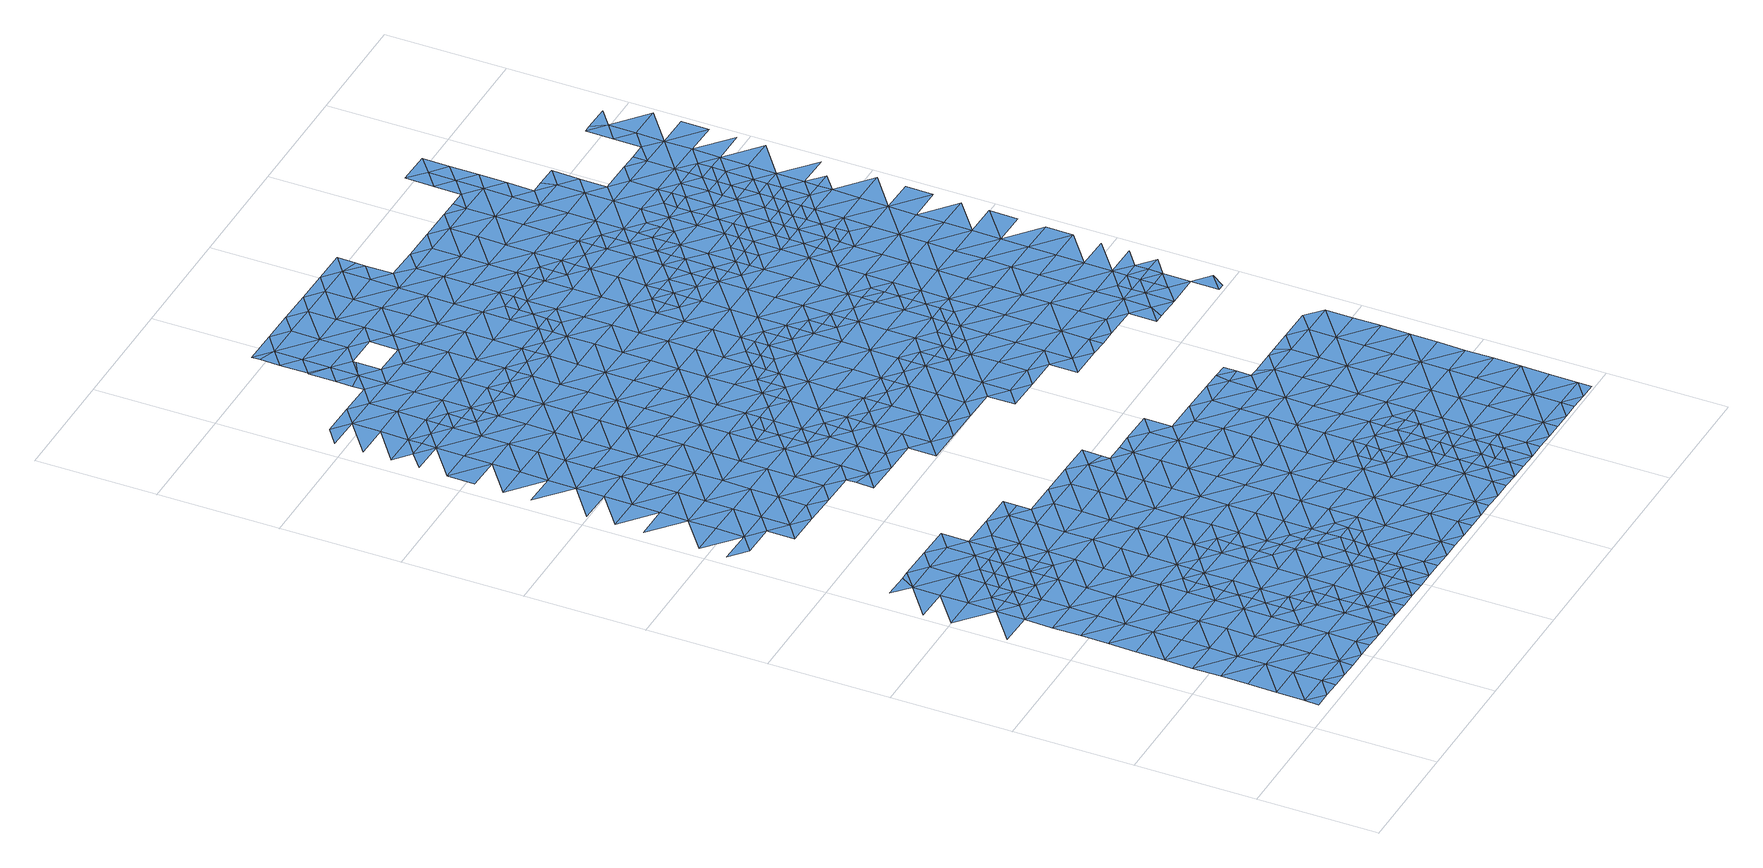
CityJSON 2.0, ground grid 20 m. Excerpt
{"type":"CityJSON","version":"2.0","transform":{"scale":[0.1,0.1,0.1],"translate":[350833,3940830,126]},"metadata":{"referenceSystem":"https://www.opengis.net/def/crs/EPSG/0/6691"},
"CityObjects":{
"waterbody1":{"type":"WaterBody","attributes":{"name":"9","class":"1140","function":"1","WaterBodyRiverFloodingRiskAttribute.description":"5","WaterBodyRiverFloodingRiskAttribute.rankOrg":"2","WaterBodyRiverFloodingRiskAttribute.adminType":"2","WaterBodyRiverFloodingRiskAttribute.scale":"L1"},"geometry":[{"type":"MultiSurface","lod":"1","boundaries":[[[0,1,2]],[[1,3,2]],[[4,2,5]],[[1,6,3]],[[5,2,3]],[[7,4,8]],[[6,9,3]],[[8,4,5]],[[10,7,8]],[[11,12,10]],[[13,5,3]],[[14,15,12]],[[11,10,8]],[[11,14,12]],[[16,8,5]],[[3,9,13]],[[14,17,15]],[[15,18,19]],[[9,20,13]],[[18,21,19]],[[16,5,13]],[[20,22,13]],[[11,8,23]],[[18,15,17]],[[24,25,21]],[[23,8,16]],[[11,26,14]],[[22,27,13]],[[28,26,11]],[[29,30,25]],[[28,11,23]],[[24,21,18]],[[13,31,16]],[[32,33,34]],[[27,31,13]],[[31,23,16]],[[35,18,17]],[[36,27,22]],[[37,33,30]],[[17,14,35]],[[25,24,29]],[[38,34,39]],[[40,28,23]],[[14,26,35]],[[18,41,24]],[[34,33,42]],[[38,39,43]],[[30,29,37]],[[36,44,27]],[[42,45,34]],[[40,23,31]],[[45,46,34]],[[47,48,43]],[[40,49,28]],[[39,34,46]],[[18,35,41]],[[41,50,24]],[[42,33,51]],[[24,52,29]],[[33,37,51]],[[27,53,31]],[[29,52,37]],[[26,28,54]],[[55,42,51]],[[39,56,43]],[[27,44,53]],[[35,26,54]],[[57,58,47]],[[31,59,40]],[[28,49,54]],[[35,60,41]],[[24,50,52]],[[39,46,61]],[[62,49,40]],[[63,61,46]],[[52,64,37]],[[37,65,51]],[[44,66,53]],[[51,67,55]],[[60,35,54]],[[68,62,40]],[[56,39,61]],[[47,43,56]],[[31,53,59]],[[59,68,40]],[[62,69,49]],[[65,67,51]],[[57,47,70]],[[66,71,53]],[[69,72,49]],[[49,72,54]],[[73,41,60]],[[63,74,61]],[[37,64,65]],[[71,75,53]],[[50,41,76]],[[72,77,54]],[[78,47,56]],[[79,60,54]],[[53,75,59]],[[70,47,78]],[[77,79,54]],[[80,56,61]],[[76,41,73]],[[52,50,76]],[[63,81,74]],[[82,62,68]],[[79,83,60]],[[84,67,65]],[[85,86,59]],[[59,86,68]],[[61,74,80]],[[83,87,60]],[[59,75,85]],[[64,52,88]],[[89,90,71]],[[71,90,75]],[[73,60,87]],[[91,70,78]],[[86,92,68]],[[68,93,82]],[[56,94,78]],[[52,76,88]],[[92,93,68]],[[95,96,73]],[[95,73,87]],[[76,73,96]],[[97,75,90]],[[84,65,98]],[[56,80,94]],[[64,88,99]],[[65,64,100]],[[89,101,90]],[[100,64,99]],[[65,100,98]],[[80,102,94]],[[103,97,90]],[[101,103,90]],[[91,78,104]],[[78,94,104]],[[88,76,105]],[[76,96,105]],[[102,106,94]],[[107,99,88]],[[108,98,109]],[[105,96,110]],[[98,100,109]],[[111,108,109]],[[112,113,101]],[[94,114,104]],[[115,88,105]],[[116,91,104]],[[117,100,99]],[[114,94,106]],[[103,101,113]],[[118,111,119]],[[110,120,105]],[[114,116,104]],[[107,88,115]],[[111,109,119]],[[106,118,119]],[[121,103,113]],[[112,122,113]],[[123,106,119]],[[114,106,123]],[[117,99,107]],[[109,100,117]],[[124,121,113]],[[125,115,105]],[[126,119,109]],[[122,124,113]],[[105,120,127]],[[128,107,115]],[[129,127,120]],[[130,109,117]],[[131,123,119]],[[114,123,132]],[[125,105,127]],[[133,134,122]],[[122,134,124]],[[126,109,130]],[[126,131,119]],[[129,135,127]],[[128,115,125]],[[117,107,128]],[[136,137,138]],[[139,124,140]],[[136,141,142]],[[132,123,131]],[[124,134,140]],[[143,139,140]],[[133,144,134]],[[136,138,141]],[[130,117,145]],[[141,146,142]],[[147,125,127]],[[146,135,148]],[[145,117,128]],[[149,143,150]],[[151,126,130]],[[148,142,146]],[[143,140,150]],[[152,140,134]],[[144,152,134]],[[138,153,141]],[[154,149,155]],[[156,147,127]],[[147,128,125]],[[126,157,131]],[[127,135,156]],[[158,151,130]],[[155,149,150]],[[159,132,131]],[[158,130,145]],[[160,150,140]],[[157,161,131]],[[135,146,156]],[[162,163,164]],[[153,165,141]],[[166,152,144]],[[167,146,141]],[[168,153,164]],[[157,126,151]],[[159,131,161]],[[165,167,141]],[[155,150,169]],[[160,140,152]],[[164,163,168]],[[145,128,170]],[[168,165,153]],[[171,156,146]],[[170,128,147]],[[172,158,145]],[[166,173,152]],[[150,174,169]],[[163,175,168]],[[167,171,146]],[[171,147,156]],[[176,172,145]],[[150,160,174]],[[176,145,170]],[[158,177,151]],[[157,151,178]],[[173,179,152]],[[172,177,158]],[[152,180,160]],[[147,181,170]],[[182,183,175]],[[182,169,183]],[[169,174,183]],[[179,180,152]],[[180,174,160]],[[168,175,184]],[[181,147,171]],[[185,176,170]],[[165,168,186]],[[165,187,167]],[[178,151,177]],[[173,188,179]],[[175,183,184]],[[186,168,184]],[[189,185,170]],[[167,187,171]],[[180,190,174]],[[189,170,181]],[[174,191,183]],[[176,192,172]],[[188,193,179]],[[190,191,174]],[[177,194,178]],[[195,181,171]],[[185,192,176]],[[165,186,187]],[[187,195,171]],[[172,196,177]],[[184,183,191]],[[197,186,184]],[[198,189,181]],[[180,179,199]],[[200,190,180]],[[179,193,199]],[[197,184,191]],[[177,196,194]],[[199,200,180]],[[201,181,195]],[[172,192,196]],[[189,202,185]],[[193,203,199]],[[204,191,190]],[[198,181,201]],[[198,202,189]],[[205,186,197]],[[187,186,206]],[[185,207,192]],[[203,208,199]],[[195,187,206]],[[204,190,200]],[[192,209,196]],[[186,205,206]],[[195,210,201]],[[204,211,191]],[[194,196,212]],[[213,212,196]],[[214,198,201]],[[213,196,209]],[[197,215,205]],[[192,207,209]],[[197,191,215]],[[185,202,207]],[[195,206,210]],[[210,214,201]],[[199,208,216]],[[217,206,205]],[[200,218,204]],[[191,211,215]],[[200,199,218]],[[215,217,205]],[[214,219,198]],[[198,220,202]],[[208,221,216]],[[222,209,207]],[[218,199,216]],[[204,223,211]],[[224,210,206]],[[202,220,207]],[[221,225,216]],[[211,226,215]],[[207,227,222]],[[228,224,206]],[[228,206,217]],[[229,214,210]],[[204,218,223]],[[223,230,211]],[[198,219,220]],[[231,218,216]],[[225,231,216]],[[220,232,207]],[[233,234,215]],[[211,230,226]],[[215,226,233]],[[224,229,210]],[[217,215,234]],[[207,232,227]],[[235,219,214]],[[236,223,218]],[[237,231,225]],[[218,231,238]],[[218,238,236]],[[239,226,230]],[[217,240,228]],[[223,241,230]],[[225,242,237]],[[243,223,236]],[[244,240,217]],[[220,245,232]],[[217,234,244]],[[220,219,235]],[[246,227,232]],[[247,231,237]],[[214,229,235]],[[223,243,241]],[[228,248,224]],[[241,249,230]],[[235,250,220]],[[242,251,237]],[[234,252,244]],[[239,230,249]],[[220,250,245]],[[253,247,237]],[[246,232,245]],[[224,254,229]],[[252,255,244]],[[237,251,253]],[[228,240,248]],[[249,241,256]],[[250,257,245]],[[241,258,256]],[[255,259,244]],[[235,229,254]],[[244,259,240]],[[224,248,254]],[[235,260,250]],[[253,251,261]],[[249,256,262]],[[254,260,235]],[[251,263,261]],[[258,264,256]],[[265,253,261]],[[266,253,265]],[[260,267,250]],[[268,266,265]],[[263,269,261]],[[259,255,270]],[[248,240,271]],[[262,256,272]],[[250,267,257]],[[256,264,272]],[[273,254,248]],[[274,275,264]],[[275,268,265]],[[274,268,275]],[[240,259,271]],[[269,276,261]],[[270,277,259]],[[273,260,254]],[[248,271,278]],[[272,264,279]],[[264,275,279]],[[265,261,276]],[[273,248,278]],[[265,280,275]],[[281,267,260]],[[282,257,267]],[[283,277,284]],[[283,272,279]],[[284,272,283]],[[269,285,276]],[[271,259,286]],[[287,278,271]],[[259,277,286]],[[288,279,275]],[[265,276,280]],[[280,289,275]],[[260,273,281]],[[285,290,276]],[[277,283,286]],[[291,273,278]],[[267,292,282]],[[287,271,286]],[[267,281,292]],[[288,275,289]],[[290,293,276]],[[288,294,279]],[[283,294,286]],[[291,278,287]],[[295,281,273]],[[292,296,282]],[[283,279,294]],[[281,297,292]],[[280,298,289]],[[299,295,273]],[[280,276,298]],[[273,291,299]],[[300,296,292]],[[290,301,293]],[[298,276,293]],[[287,286,302]],[[289,303,288]],[[281,295,297]],[[300,292,297]],[[298,303,289]],[[286,294,302]],[[302,304,287]],[[287,305,291]],[[306,296,300]],[[301,307,293]],[[297,295,308]],[[291,305,299]],[[309,298,293]],[[310,302,294]],[[309,293,307]],[[287,304,305]],[[299,311,295]],[[288,303,312]],[[313,308,295]],[[294,288,314]],[[314,288,312]],[[315,303,298]],[[302,310,304]],[[311,299,305]],[[311,316,295]],[[309,307,317]],[[318,305,304]],[[319,298,309]],[[303,315,312]],[[294,314,310]],[[313,295,316]],[[315,298,319]],[[316,320,313]],[[304,310,318]],[[305,321,311]],[[314,312,322]],[[323,321,305]],[[312,315,322]],[[324,320,316]],[[305,318,323]],[[311,325,316]],[[310,314,326]],[[326,314,322]],[[326,327,310]],[[325,324,316]],[[318,328,323]],[[311,321,325]],[[318,310,328]],[[310,327,328]],[[323,329,321]],[[325,330,324]],[[329,323,328]],[[331,330,325]],[[321,329,332]],[[325,321,331]],[[321,332,331]]]}]},
"waterbody2":{"type":"WaterBody","attributes":{"name":"9","class":"1140","function":"1","WaterBodyRiverFloodingRiskAttribute.description":"5","WaterBodyRiverFloodingRiskAttribute.rankOrg":"1","WaterBodyRiverFloodingRiskAttribute.adminType":"2","WaterBodyRiverFloodingRiskAttribute.scale":"L1"},"geometry":[{"type":"MultiSurface","lod":"1","boundaries":[[[333,111,118]],[[84,98,334]],[[84,334,67]],[[67,334,81]],[[67,81,335]],[[335,81,63]],[[74,102,80]],[[102,74,333]],[[333,334,111]],[[108,111,334]],[[106,333,118]],[[74,81,333]],[[63,46,335]],[[106,102,333]],[[55,67,335]],[[45,42,335]],[[55,335,42]],[[81,334,333]],[[335,46,45]],[[334,98,108]]]}]},
"waterbody3":{"type":"WaterBody","attributes":{"name":"9","class":"1140","function":"1","WaterBodyRiverFloodingRiskAttribute.description":"5","WaterBodyRiverFloodingRiskAttribute.rankOrg":"2","WaterBodyRiverFloodingRiskAttribute.adminType":"2","WaterBodyRiverFloodingRiskAttribute.scale":"L1"},"geometry":[{"type":"MultiSurface","lod":"1","boundaries":[[[336,337,338]],[[339,338,337]],[[340,338,341]],[[340,341,342]],[[339,343,338]],[[344,342,345]],[[339,346,347]],[[348,347,346]],[[349,350,345]],[[341,338,351]],[[343,339,347]],[[351,338,343]],[[342,341,351]],[[350,349,352]],[[353,354,352]],[[355,343,347]],[[356,347,348]],[[342,351,357]],[[345,342,358]],[[349,345,358]],[[342,357,358]],[[349,359,352]],[[360,353,361]],[[355,347,356]],[[351,362,357]],[[363,349,358]],[[348,364,356]],[[352,359,353]],[[351,343,362]],[[365,361,366]],[[362,343,355]],[[359,349,363]],[[367,365,366]],[[368,358,357]],[[369,370,367]],[[371,361,353]],[[372,355,356]],[[368,363,358]],[[372,356,364]],[[373,353,359]],[[374,366,361]],[[357,362,375]],[[369,367,376]],[[368,357,375]],[[371,353,373]],[[377,362,355]],[[378,369,376]],[[363,379,359]],[[372,380,355]],[[381,367,366]],[[368,379,363]],[[382,383,378]],[[380,377,355]],[[374,361,371]],[[372,364,384]],[[385,382,378]],[[375,362,377]],[[373,359,386]],[[381,366,374]],[[387,368,375]],[[376,367,381]],[[388,378,376]],[[373,389,371]],[[359,379,386]],[[390,385,378]],[[391,380,372]],[[392,393,394]],[[394,393,384]],[[395,374,371]],[[375,377,396]],[[388,376,381]],[[368,397,379]],[[373,386,389]],[[389,398,371]],[[372,384,391]],[[387,375,396]],[[387,397,368]],[[399,377,380]],[[392,400,393]],[[391,401,380]],[[374,395,381]],[[402,378,388]],[[390,378,402]],[[384,393,391]],[[401,399,380]],[[386,379,397]],[[371,398,395]],[[381,403,388]],[[404,390,402]],[[396,377,399]],[[405,386,397]],[[403,381,395]],[[396,406,387]],[[402,388,407]],[[389,386,408]],[[409,404,402]],[[410,401,391]],[[393,400,411]],[[407,412,402]],[[413,406,396]],[[413,396,399]],[[412,409,402]],[[391,393,410]],[[386,405,408]],[[414,388,403]],[[398,389,415]],[[407,388,414]],[[416,411,400]],[[401,417,399]],[[410,393,411]],[[397,418,405]],[[389,408,415]],[[397,387,418]],[[395,398,419]],[[420,407,414]],[[421,422,399]],[[401,423,417]],[[421,399,417]],[[423,401,410]],[[413,399,422]],[[387,406,418]],[[398,415,419]],[[403,424,414]],[[418,425,405]],[[422,426,413]],[[427,406,413]],[[403,395,424]],[[426,427,413]],[[414,428,420]],[[416,429,411]],[[408,405,425]],[[430,415,408]],[[431,417,423]],[[395,419,424]],[[416,432,433]],[[423,410,434]],[[432,435,433]],[[406,436,418]],[[414,437,428]],[[410,411,438]],[[439,408,425]],[[436,406,427]],[[423,440,431]],[[416,433,429]],[[441,440,423]],[[414,424,437]],[[438,411,429]],[[441,423,434]],[[430,408,439]],[[419,415,430]],[[434,410,438]],[[442,436,427]],[[418,443,425]],[[444,428,437]],[[424,419,445]],[[446,433,435]],[[425,443,439]],[[447,434,438]],[[418,436,448]],[[419,430,445]],[[442,449,436]],[[429,450,438]],[[451,430,439]],[[429,433,450]],[[418,448,443]],[[444,437,452]],[[438,453,447]],[[443,451,439]],[[424,445,454]],[[437,424,455]],[[450,433,446]],[[455,424,454]],[[435,456,446]],[[436,457,448]],[[437,455,452]],[[458,445,430]],[[457,436,449]],[[451,459,430]],[[460,438,450]],[[459,458,430]],[[458,454,445]],[[453,438,460]],[[461,457,449]],[[462,452,455]],[[456,463,446]],[[464,451,443]],[[465,453,460]],[[466,455,454]],[[448,457,467]],[[443,448,468]],[[469,462,455]],[[461,470,457]],[[471,460,450]],[[464,459,451]],[[472,466,454]],[[450,446,473]],[[448,467,468]],[[472,454,458]],[[460,474,465]],[[475,463,456]],[[473,446,463]],[[476,477,457]],[[457,477,467]],[[476,457,470]],[[464,443,468]],[[478,458,459]],[[469,455,466]],[[450,473,471]],[[477,479,467]],[[474,460,471]],[[480,472,458]],[[459,464,478]],[[481,469,466]],[[475,482,463]],[[468,467,479]],[[483,484,475]],[[485,480,458]],[[486,474,471]],[[487,466,472]],[[488,484,483]],[[458,478,485]],[[489,481,466]],[[484,482,475]],[[477,490,479]],[[491,471,473]],[[480,487,472]],[[473,463,492]],[[468,479,493]],[[464,468,494]],[[492,463,482]],[[486,471,495]],[[494,468,493]],[[490,496,479]],[[491,495,471]],[[478,497,485]],[[478,464,497]],[[489,466,487]],[[498,493,479]],[[490,499,496]],[[473,492,491]],[[500,484,488]],[[464,494,497]],[[479,496,498]],[[482,484,500]],[[501,489,487]],[[502,492,482]],[[503,504,485]],[[504,487,480]],[[505,495,491]],[[506,500,488]],[[485,497,503]],[[480,485,504]],[[487,507,501]],[[491,492,508]],[[493,498,509]],[[482,500,510]],[[508,511,491]],[[494,493,512]],[[511,513,491]],[[505,491,513]],[[482,510,502]],[[498,514,509]],[[512,493,509]],[[497,494,512]],[[508,492,502]],[[487,515,507]],[[497,516,503]],[[512,516,497]],[[487,504,515]],[[517,518,506]],[[514,519,509]],[[520,508,502]],[[516,521,503]],[[510,500,522]],[[523,524,525]],[[500,506,522]],[[523,507,524]],[[510,526,502]],[[517,527,518]],[[507,515,524]],[[528,515,504]],[[506,518,522]],[[524,529,525]],[[530,531,532]],[[504,503,528]],[[519,530,532]],[[520,502,533]],[[534,525,529]],[[534,535,536]],[[531,537,532]],[[538,533,502]],[[509,519,539]],[[510,522,526]],[[540,524,515]],[[503,521,528]],[[512,509,541]],[[535,534,529]],[[519,532,539]],[[537,542,532]],[[538,502,526]],[[516,512,541]],[[543,518,527]],[[509,539,541]],[[521,516,544]],[[524,545,529]],[[515,528,540]],[[522,546,526]],[[529,547,535]],[[538,548,533]],[[549,550,521]],[[521,550,528]],[[542,551,532]],[[549,521,544]],[[522,518,546]],[[552,553,554]],[[555,516,541]],[[556,533,548]],[[557,553,542]],[[544,516,555]],[[543,527,558]],[[557,554,553]],[[546,518,543]],[[524,540,545]],[[545,559,529]],[[560,556,561]],[[539,532,551]],[[561,556,548]],[[546,562,526]],[[553,551,542]],[[550,563,528]],[[529,559,547]],[[539,564,541]],[[565,544,555]],[[558,566,543]],[[538,526,562]],[[552,567,553]],[[562,568,538]],[[569,539,551]],[[570,545,540]],[[571,565,555]],[[540,528,572]],[[548,538,568]],[[573,547,559]],[[574,559,545]],[[561,548,575]],[[563,550,576]],[[564,577,541]],[[578,543,566]],[[579,575,548]],[[553,580,551]],[[568,579,548]],[[539,569,564]],[[580,553,567]],[[528,563,572]],[[555,541,577]],[[570,574,545]],[[546,543,578]],[[555,577,571]],[[576,581,563]],[[582,583,559]],[[546,584,562]],[[570,540,572]],[[585,580,567]],[[559,574,582]],[[573,559,583]],[[586,578,566]],[[569,551,587]],[[579,588,575]],[[546,578,589]],[[569,590,564]],[[591,575,588]],[[592,572,563]],[[551,580,587]],[[593,571,577]],[[594,591,588]],[[568,562,584]],[[595,574,570]],[[585,596,580]],[[546,589,584]],[[564,597,577]],[[588,598,594]],[[599,592,563]],[[584,600,568]],[[563,581,599]],[[601,594,598]],[[572,592,570]],[[569,587,590]],[[602,593,577]],[[603,601,598]],[[579,568,600]],[[570,604,595]],[[605,606,586]],[[607,602,577]],[[599,581,608]],[[564,609,597]],[[607,577,597]],[[600,610,579]],[[611,596,612]],[[605,613,606]],[[614,580,596]],[[612,603,611]],[[564,590,609]],[[589,578,615]],[[578,586,615]],[[603,598,611]],[[588,579,610]],[[589,616,584]],[[608,617,599]],[[618,590,587]],[[570,619,604]],[[610,620,588]],[[588,621,598]],[[587,580,622]],[[619,570,592]],[[586,606,615]],[[614,596,611]],[[623,597,609]],[[606,613,624]],[[617,625,599]],[[584,626,600]],[[625,627,599]],[[628,611,598]],[[589,615,616]],[[616,626,584]],[[580,614,622]],[[592,599,627]],[[609,629,623]],[[630,606,624]],[[631,604,619]],[[621,588,620]],[[615,606,630]],[[628,614,611]],[[618,587,622]],[[609,590,618]],[[626,632,600]],[[630,633,615]],[[600,634,610]],[[619,592,635]],[[633,636,615]],[[592,627,635]],[[628,598,621]],[[616,615,636]],[[610,634,620]],[[609,637,629]],[[638,639,619]],[[614,640,622]],[[637,609,618]],[[630,624,641]],[[619,635,638]],[[631,619,639]],[[628,640,614]],[[642,643,627]],[[622,644,618]],[[635,627,643]],[[600,632,634]],[[620,645,621]],[[646,630,641]],[[634,645,620]],[[641,624,647]],[[640,648,622]],[[644,649,618]],[[626,616,650]],[[651,629,652]],[[653,635,643]],[[616,636,650]],[[649,654,618]],[[618,654,637]],[[629,637,652]],[[626,655,632]],[[622,648,644]],[[656,628,621]],[[642,657,643]],[[658,651,659]],[[645,660,621]],[[659,651,652]],[[650,636,661]],[[662,653,643]],[[663,641,647]],[[646,641,663]],[[664,665,666]],[[655,626,650]],[[667,668,637]],[[637,668,652]],[[632,669,634]],[[667,637,654]],[[662,643,657]],[[655,669,632]],[[647,665,664]],[[628,670,640]],[[671,644,648]],[[661,672,650]],[[673,653,662]],[[652,674,659]],[[668,674,652]],[[656,670,628]],[[634,675,645]],[[621,660,656]],[[640,670,648]],[[669,675,634]],[[663,676,677]],[[672,678,650]],[[679,660,645]],[[671,648,680]],[[677,676,672]],[[675,679,645]],[[674,668,681]],[[682,656,660]],[[681,668,683]],[[648,684,680]],[[655,650,685]],[[684,648,670]],[[655,686,669]],[[679,682,660]],[[687,688,689]],[[688,674,681]],[[687,674,688]],[[669,686,675]],[[690,681,683]],[[688,691,689]],[[692,693,694]],[[692,680,693]],[[695,691,696]],[[697,679,675]],[[695,689,691]],[[680,684,693]],[[670,656,698]],[[690,683,699]],[[690,700,681]],[[701,702,694]],[[703,684,670]],[[686,697,675]],[[693,701,694]],[[688,681,700]],[[656,682,698]],[[702,704,699]],[[705,706,707]],[[708,696,691]],[[707,696,708]],[[688,709,691]],[[710,682,679]],[[711,670,698]],[[704,702,701]],[[688,700,709]],[[705,707,708]],[[712,710,679]],[[703,670,711]],[[693,684,703]],[[713,714,691]],[[691,714,708]],[[691,709,713]],[[700,715,709]],[[701,716,704]],[[708,717,705]],[[714,717,708]],[[701,693,718]],[[700,719,715]],[[718,693,703]],[[698,682,720]],[[721,709,715]],[[711,698,720]],[[701,722,716]],[[711,723,703]],[[719,724,715]],[[725,724,719]],[[701,718,722]],[[726,727,714]],[[714,727,717]],[[728,721,715]],[[724,728,715]],[[723,729,703]],[[703,730,718]],[[731,716,722]],[[732,717,727]],[[726,733,727]],[[722,718,730]],[[733,734,727]],[[731,722,735]],[[726,736,733]],[[732,727,734]]]}]},
"waterbody4":{"type":"WaterBody","attributes":{"name":"9","class":"1140","function":"1","WaterBodyRiverFloodingRiskAttribute.description":"5","WaterBodyRiverFloodingRiskAttribute.rankOrg":"1","WaterBodyRiverFloodingRiskAttribute.adminType":"2","WaterBodyRiverFloodingRiskAttribute.scale":"L1"},"geometry":[{"type":"MultiSurface","lod":"1","boundaries":[[[163,162,737]],[[737,182,163]],[[738,162,164]],[[739,87,740]],[[95,87,739]],[[110,739,120]],[[741,120,739]],[[129,120,741]],[[135,129,741]],[[110,96,739]],[[96,95,739]],[[83,79,740]],[[742,740,79]],[[740,742,743]],[[743,742,744]],[[743,744,137]],[[137,744,738]],[[138,137,738]],[[136,142,743]],[[743,142,741]],[[142,148,741]],[[745,746,143]],[[747,745,154]],[[745,143,149]],[[93,748,749]],[[742,749,748]],[[155,169,182]],[[749,742,72]],[[77,72,742]],[[69,62,749]],[[82,749,62]],[[69,749,72]],[[82,93,749]],[[742,79,77]],[[139,746,124]],[[121,124,746]],[[75,97,750]],[[746,103,121]],[[745,751,750]],[[139,143,746]],[[149,154,745]],[[155,182,737]],[[175,163,182]],[[87,83,740]],[[747,162,738]],[[740,743,739]],[[744,742,748]],[[738,744,748]],[[164,138,738]],[[164,153,138]],[[136,743,137]],[[743,741,739]],[[148,135,741]],[[750,746,745]],[[746,750,103]],[[97,103,750]],[[92,86,751]],[[750,751,86]],[[85,750,86]],[[85,75,750]],[[92,751,93]],[[751,748,93]],[[745,748,751]],[[747,748,745]],[[748,747,738]],[[747,154,162]],[[154,737,162]],[[154,155,737]]]}]},
"waterbody5":{"type":"WaterBody","attributes":{"name":"9","class":"1140","function":"1","WaterBodyRiverFloodingRiskAttribute.description":"5","WaterBodyRiverFloodingRiskAttribute.rankOrg":"1","WaterBodyRiverFloodingRiskAttribute.adminType":"2","WaterBodyRiverFloodingRiskAttribute.scale":"L1"},"geometry":[{"type":"MultiSurface","lod":"1","boundaries":[[[752,382,753]],[[753,382,385]],[[754,752,753]],[[754,755,756]],[[385,390,753]],[[757,758,755]],[[759,754,753]],[[760,753,390]],[[760,759,753]],[[759,755,754]],[[761,757,755]],[[760,390,404]],[[759,762,755]],[[404,409,760]],[[761,755,762]],[[763,759,760]],[[764,409,412]],[[412,407,764]],[[764,407,420]],[[765,762,759]],[[766,761,762]],[[760,409,763]],[[409,764,763]],[[420,428,764]],[[767,766,762]],[[759,763,765]],[[428,768,764]],[[762,765,767]],[[763,769,765]],[[763,764,769]],[[770,771,772]],[[770,766,771]],[[428,444,768]],[[766,767,771]],[[764,768,769]],[[773,774,775]],[[773,772,774]],[[444,452,768]],[[772,771,774]],[[767,765,776]],[[777,778,775]],[[771,767,779]],[[765,769,776]],[[780,774,771]],[[777,775,774]],[[779,781,771]],[[781,780,771]],[[782,783,778]],[[779,767,784]],[[777,782,778]],[[767,776,784]],[[783,782,785]],[[769,768,786]],[[768,452,786]],[[774,787,777]],[[782,788,785]],[[452,462,786]],[[774,780,787]],[[769,786,789]],[[776,769,790]],[[779,784,791]],[[462,469,786]],[[790,769,789]],[[784,776,790]],[[782,777,792]],[[780,793,787]],[[777,787,792]],[[794,789,786]],[[794,786,469]],[[791,784,795]],[[784,790,795]],[[788,782,796]],[[782,792,796]],[[797,790,789]],[[798,787,793]],[[794,469,481]],[[793,791,799]],[[791,795,799]],[[792,787,798]],[[800,789,794]],[[801,788,796]],[[790,797,795]],[[802,796,792]],[[481,489,794]],[[793,799,798]],[[789,800,797]],[[795,803,799]],[[804,792,798]],[[805,800,794]],[[802,792,804]],[[796,802,801]],[[803,795,797]],[[806,798,799]],[[805,794,489]],[[807,797,800]],[[808,799,803]],[[798,806,804]],[[805,489,501]],[[809,807,800]],[[807,803,797]],[[809,800,805]],[[799,808,806]],[[804,810,802]],[[801,802,811]],[[501,523,805]],[[812,810,804]],[[813,808,803]],[[812,804,806]],[[807,814,803]],[[523,525,805]],[[805,525,809]],[[501,507,523]],[[814,813,803]],[[813,806,808]],[[811,802,810]],[[525,534,809]],[[534,536,809]],[[809,536,807]],[[815,812,806]],[[816,814,807]],[[536,816,807]],[[815,806,813]],[[817,810,812]],[[811,810,818]],[[819,817,812]],[[812,815,819]],[[536,535,816]],[[814,816,820]],[[813,814,821]],[[818,810,817]],[[535,547,816]],[[815,813,821]],[[814,820,821]],[[819,815,822]],[[823,817,819]],[[547,824,816]],[[825,818,817]],[[816,824,820]],[[549,544,826]],[[822,815,827]],[[819,822,823]],[[815,821,827]],[[826,544,565]],[[550,549,826]],[[828,825,817]],[[829,821,820]],[[828,817,823]],[[576,550,826]],[[565,571,826]],[[547,573,824]],[[829,820,824]],[[821,830,827]],[[822,827,831]],[[581,826,571]],[[576,826,581]],[[573,583,824]],[[830,821,829]],[[583,832,824]],[[824,832,829]],[[595,833,574]],[[834,827,830]],[[831,827,834]],[[581,571,835]],[[582,574,833]],[[571,593,835]],[[583,582,833]],[[833,832,583]],[[608,581,835]],[[832,836,829]],[[829,837,830]],[[593,602,835]],[[595,604,833]],[[838,831,834]],[[835,617,608]],[[602,617,835]],[[830,839,834]],[[837,829,836]],[[604,840,833]],[[837,839,830]],[[841,602,607]],[[833,840,832]],[[607,597,841]],[[839,838,834]],[[841,597,623]],[[842,617,602]],[[841,842,602]],[[832,843,836]],[[623,651,841]],[[604,631,840]],[[842,844,617]],[[629,651,623]],[[844,627,625]],[[843,832,840]],[[625,617,844]],[[843,845,836]],[[836,846,837]],[[651,658,841]],[[631,639,840]],[[842,841,658]],[[837,846,839]],[[642,627,844]],[[838,839,847]],[[848,844,842]],[[639,849,840]],[[836,845,846]],[[657,642,844]],[[850,847,839]],[[638,635,851]],[[851,635,653]],[[639,638,851]],[[842,658,848]],[[843,840,849]],[[851,849,639]],[[852,657,844]],[[843,853,845]],[[839,846,850]],[[658,659,848]],[[653,673,851]],[[854,846,845]],[[850,855,847]],[[844,848,852]],[[843,849,853]],[[659,687,848]],[[852,856,657]],[[674,687,659]],[[857,849,851]],[[662,856,673]],[[858,851,673]],[[662,657,856]],[[845,853,854]],[[859,855,850]],[[687,689,848]],[[848,689,852]],[[858,857,851]],[[860,861,846]],[[862,853,849]],[[689,695,852]],[[858,673,856]],[[846,854,860]],[[850,846,861]],[[695,696,852]],[[852,696,856]],[[857,862,849]],[[862,854,853]],[[850,861,859]],[[706,858,856]],[[707,706,856]],[[707,856,696]],[[854,863,860]],[[864,865,859]],[[862,866,854]],[[867,861,860]],[[863,867,860]],[[859,861,864]],[[854,866,863]],[[858,868,857]],[[868,858,706]],[[865,869,870]],[[871,862,857]],[[872,864,861]],[[865,864,869]],[[704,873,699]],[[872,861,867]],[[705,868,706]],[[690,699,873]],[[690,719,700]],[[874,863,866]],[[875,866,862]],[[869,876,870]],[[875,862,871]],[[719,690,873]],[[877,864,872]],[[871,857,878]],[[869,864,877]],[[857,868,878]],[[704,716,873]],[[705,717,868]],[[877,876,869]],[[874,866,879]],[[879,866,875]],[[873,725,719]],[[713,709,880]],[[713,726,714]],[[716,725,873]],[[878,881,871]],[[709,721,880]],[[717,882,868]],[[726,713,880]],[[721,728,880]],[[883,725,716]],[[878,868,882]],[[716,731,883]],[[717,732,882]],[[736,880,728]],[[878,884,881]],[[726,880,736]],[[883,885,725]],[[885,728,724]],[[724,725,885]],[[878,882,884]],[[731,735,883]],[[732,734,882]],[[886,736,728]],[[886,728,885]],[[887,881,884]],[[734,888,882]],[[886,889,736]],[[882,890,884]],[[733,736,889]],[[734,733,889]],[[885,883,891]],[[892,886,885]],[[887,884,893]],[[889,888,734]],[[890,882,888]],[[893,884,890]],[[889,886,892]],[[894,888,889]],[[893,895,896]],[[893,890,895]],[[897,890,888]],[[898,899,896]],[[898,896,895]],[[899,898,900]],[[897,901,890]],[[890,902,895]],[[895,902,898]],[[900,898,903]]]}]},
"waterbody6":{"type":"WaterBody","attributes":{"name":"9","class":"1140","function":"1","WaterBodyRiverFloodingRiskAttribute.description":"5","WaterBodyRiverFloodingRiskAttribute.rankOrg":"1","WaterBodyRiverFloodingRiskAttribute.adminType":"2","WaterBodyRiverFloodingRiskAttribute.scale":"L1"},"geometry":[{"type":"MultiSurface","lod":"1","boundaries":[[[236,904,905]],[[231,247,904]],[[243,236,905]],[[243,258,241]],[[238,231,904]],[[258,243,905]],[[238,904,236]],[[268,904,266]],[[268,905,904]],[[274,905,268]],[[264,905,274]],[[258,905,264]],[[247,266,904]],[[266,247,253]]]}]},
"waterbody7":{"type":"WaterBody","attributes":{"name":"9","class":"1140","function":"1","WaterBodyRiverFloodingRiskAttribute.description":"5","WaterBodyRiverFloodingRiskAttribute.rankOrg":"1","WaterBodyRiverFloodingRiskAttribute.adminType":"2","WaterBodyRiverFloodingRiskAttribute.scale":"L1"},"geometry":[{"type":"MultiSurface","lod":"1","boundaries":[[[255,249,906]],[[277,270,284]],[[907,249,255]],[[906,272,284]],[[252,233,907]],[[907,255,252]],[[233,226,907]],[[226,239,907]],[[270,255,906]],[[239,249,907]],[[234,233,252]],[[249,262,906]],[[262,272,906]],[[906,284,270]]]}]},
"waterbody8":{"type":"WaterBody","attributes":{"name":"9","class":"1140","function":"1","WaterBodyRiverFloodingRiskAttribute.description":"5","WaterBodyRiverFloodingRiskAttribute.rankOrg":"1","WaterBodyRiverFloodingRiskAttribute.adminType":"2","WaterBodyRiverFloodingRiskAttribute.scale":"L1"},"geometry":[{"type":"MultiSurface","lod":"1","boundaries":[[[554,908,909]],[[442,427,426]],[[442,426,910]],[[449,442,910]],[[911,449,910]],[[912,911,910]],[[912,910,422]],[[913,530,519]],[[557,908,554]],[[557,542,908]],[[591,594,914]],[[915,914,594]],[[914,915,916]],[[917,916,915]],[[913,531,530]],[[917,918,916]],[[918,917,909]],[[918,909,919]],[[919,920,918]],[[920,919,921]],[[919,922,921]],[[921,922,923]],[[923,922,499]],[[923,499,490]],[[496,499,913]],[[514,496,913]],[[496,514,498]],[[476,470,923]],[[476,923,477]],[[470,461,911]],[[921,470,911]],[[924,921,911]],[[925,926,924]],[[926,925,927]],[[474,927,925]],[[927,474,486]],[[421,417,912]],[[912,417,431]],[[431,440,912]],[[440,441,928]],[[441,434,928]],[[928,434,447]],[[925,453,465]],[[453,925,928]],[[447,453,928]],[[928,924,440]],[[440,924,912]],[[422,421,912]],[[921,924,926]],[[499,922,913]],[[519,514,913]],[[929,513,511]],[[556,560,929]],[[918,930,931]],[[918,927,930]],[[927,495,930]],[[505,930,495]],[[505,513,930]],[[930,513,931]],[[513,929,931]],[[931,929,560]],[[931,560,914]],[[561,914,560]],[[575,591,561]],[[533,556,520]],[[520,556,929]],[[520,929,508]],[[511,508,929]],[[922,531,913]],[[922,908,531]],[[909,908,922]],[[426,422,910]],[[486,495,927]],[[465,474,925]],[[927,920,926]],[[924,928,925]],[[911,912,924]],[[461,449,911]],[[490,477,923]],[[921,923,470]],[[921,926,920]],[[927,918,920]],[[931,916,918]],[[932,917,915]],[[932,567,917]],[[567,552,917]],[[552,554,917]],[[932,915,603]],[[601,603,915]],[[932,603,612]],[[612,585,932]],[[916,931,914]],[[594,601,915]],[[561,591,914]],[[596,585,612]],[[585,567,932]],[[908,542,537]],[[917,554,909]],[[909,922,919]],[[537,531,908]]]}]},
"waterbody9":{"type":"WaterBody","attributes":{"name":"9","class":"1140","function":"1","WaterBodyRiverFloodingRiskAttribute.description":"5","WaterBodyRiverFloodingRiskAttribute.rankOrg":"1","WaterBodyRiverFloodingRiskAttribute.adminType":"2","WaterBodyRiverFloodingRiskAttribute.scale":"L1"},"geometry":[{"type":"MultiSurface","lod":"1","boundaries":[[[646,663,933]],[[933,630,646]],[[933,677,661]],[[672,661,677]],[[933,663,677]],[[636,633,661]],[[661,633,933]],[[633,630,933]]]}]},
"waterbody10":{"type":"WaterBody","attributes":{"name":"9","class":"1140","function":"1","WaterBodyRiverFloodingRiskAttribute.description":"5","WaterBodyRiverFloodingRiskAttribute.rankOrg":"1","WaterBodyRiverFloodingRiskAttribute.adminType":"2","WaterBodyRiverFloodingRiskAttribute.scale":"L1"},"geometry":[{"type":"MultiSurface","lod":"1","boundaries":[[[667,654,934]],[[694,702,934]],[[692,694,935]],[[671,680,692]],[[935,694,934]],[[649,644,935]],[[934,654,935]],[[671,692,935]],[[671,935,644]],[[668,667,683]],[[683,667,934]],[[683,934,699]],[[702,699,934]],[[649,935,654]]]}]}
},
"vertices":[
[55,20,6],[83,20,6],[55,43,7],[112,42,7],[56,89,7],[113,89,7],[112,19,6],[57,136,7],[114,135,7],[140,19,6],[58,182,7],[114,181,7],[58,228,7],[169,41,6],[115,227,7],[59,274,7],[169,88,6],[116,273,7],[117,320,7],[60,321,7],[168,18,6],[61,367,7],[197,18,6],[170,134,6],[117,366,7],[62,413,7],[172,226,6],[225,40,6],[171,180,6],[118,412,7],[62,459,7],[226,87,6],[6,506,7],[63,505,7],[64,552,7],[172,272,6],[225,17,6],[119,458,7],[8,599,7],[65,598,7],[227,133,6],[173,319,6],[92,528,7],[65,644,7],[253,17,6],[92,551,7],[93,574,7],[66,690,7],[9,645,7],[228,179,6],[174,365,6],[120,505,7],[175,411,6],[282,39,6],[228,225,6],[120,528,7],[122,643,7],[80,713,7],[38,714,7],[283,86,6],[229,272,6],[121,597,7],[255,156,6],[121,574,7],[176,457,6],[176,504,7],[281,16,6],[148,527,7],[283,132,6],[256,179,6],[95,713,7],[310,16,6],[256,202,6],[230,318,6],[150,596,7],[311,62,6],[231,364,6],[257,225,6],[123,689,7],[257,248,6],[150,620,7],[149,573,7],[284,155,6],[257,271,6],[177,527,7],[311,85,6],[311,108,6],[258,294,6],[231,410,6],[338,15,6],[338,39,6],[152,712,7],[312,131,6],[312,155,6],[179,642,7],[258,317,6],[259,340,6],[339,62,6],[205,526,7],[232,456,6],[233,503,7],[366,15,6],[178,619,7],[367,61,6],[179,688,7],[287,363,6],[207,619,7],[289,455,6],[205,549,7],[234,549,7],[287,340,6],[206,572,7],[395,14,6],[395,38,6],[207,665,7],[288,409,6],[208,711,7],[290,502,7],[206,596,7],[235,595,7],[315,339,6],[395,61,6],[423,14,6],[235,641,7],[424,60,6],[345,408,6],[291,594,7],[344,362,6],[345,455,6],[343,339,6],[290,548,7],[292,640,7],[264,664,7],[451,14,6],[452,37,6],[372,338,6],[371,269,6],[370,246,6],[399,246,6],[424,83,6],[452,83,6],[399,269,6],[371,292,6],[425,106,6],[480,13,6],[346,501,7],[400,315,6],[401,407,6],[371,315,6],[425,130,6],[453,129,6],[348,593,7],[508,36,6],[427,245,6],[425,153,6],[454,152,6],[401,361,6],[320,617,7],[347,547,7],[321,663,7],[509,82,6],[320,640,7],[426,199,6],[454,198,6],[426,222,6],[456,268,6],[508,13,6],[456,314,6],[455,222,6],[482,152,6],[402,454,6],[457,360,6],[404,546,7],[536,12,6],[510,128,6],[483,198,6],[403,500,7],[404,592,7],[376,616,7],[565,35,6],[566,81,6],[458,406,6],[482,175,6],[511,174,6],[511,221,6],[459,499,6],[512,267,6],[513,313,6],[565,12,6],[459,453,6],[566,127,6],[567,173,6],[460,545,6],[593,11,6],[433,615,7],[514,359,6],[461,591,6],[568,220,6],[515,452,6],[622,34,6],[622,80,6],[515,405,6],[516,498,6],[621,11,6],[623,126,6],[569,266,6],[570,312,6],[517,544,6],[649,10,6],[489,568,6],[570,358,6],[624,172,6],[490,614,6],[489,582,6],[571,404,6],[625,219,6],[678,33,6],[625,265,6],[679,79,6],[572,451,6],[573,497,6],[678,10,6],[520,567,6],[680,125,6],[627,357,6],[706,9,5],[653,195,6],[546,567,6],[626,311,6],[628,404,6],[681,172,6],[707,55,6],[573,543,6],[653,218,6],[653,241,6],[629,450,6],[708,102,6],[735,32,5],[707,79,6],[681,195,6],[683,310,6],[708,148,6],[734,9,5],[708,125,6],[682,264,6],[601,520,6],[602,566,6],[735,55,5],[684,356,6],[709,194,6],[629,496,6],[763,8,5],[682,241,6],[764,55,5],[684,403,6],[710,240,6],[737,171,5],[658,519,6],[737,147,5],[739,263,5],[685,449,6],[791,31,5],[738,194,5],[791,8,5],[765,147,5],[792,77,5],[764,78,5],[686,495,6],[764,101,5],[819,7,5],[738,240,5],[739,309,5],[766,193,5],[741,402,5],[765,124,5],[793,123,5],[848,30,5],[767,239,5],[740,355,5],[794,170,5],[849,76,5],[742,448,5],[715,518,6],[795,216,5],[766,216,5],[848,7,5],[795,262,5],[796,308,5],[850,169,5],[850,122,5],[876,6,5],[797,354,5],[743,494,5],[905,29,5],[851,215,5],[798,447,5],[746,517,6],[770,471,5],[905,75,5],[798,401,5],[771,495,5],[904,6,5],[852,261,5],[906,122,5],[853,307,5],[853,354,5],[771,517,5],[933,5,5],[785,470,5],[961,28,5],[909,260,5],[854,400,5],[907,168,5],[827,470,5],[908,214,5],[963,121,5],[855,446,5],[961,5,5],[909,306,5],[962,74,5],[845,469,5],[911,399,5],[964,167,5],[910,353,5],[884,469,5],[912,445,5],[964,213,5],[965,259,5],[966,305,5],[967,352,5],[940,468,5],[968,444,5],[967,398,5],
[178,596,7],[177,550,7],[120,551,7],
[14,969,10],[42,945,10],[71,968,10],[99,944,10],[15,1015,10],[72,1014,10],[72,1060,10],[127,967,10],[17,1107,10],[73,1106,10],[98,898,10],[127,920,10],[155,897,10],[74,1153,10],[17,1153,10],[128,1013,10],[75,1199,10],[75,1245,10],[18,1200,10],[184,966,10],[183,920,9],[129,1059,10],[130,1105,10],[131,1198,10],[20,1292,10],[76,1291,10],[185,1012,10],[131,1152,10],[211,896,9],[20,1338,10],[77,1337,10],[78,1384,10],[186,1104,10],[22,1431,10],[21,1385,10],[133,1290,10],[240,919,9],[132,1244,10],[134,1336,10],[186,1058,10],[79,1430,10],[241,1011,10],[79,1476,10],[187,1151,10],[241,965,10],[134,1383,10],[51,1500,10],[23,1477,10],[268,895,9],[80,1499,10],[188,1197,10],[243,1103,10],[135,1429,10],[189,1243,10],[108,1499,10],[297,918,9],[267,849,9],[296,871,9],[268,878,9],[190,1335,10],[242,1057,10],[244,1150,10],[189,1289,10],[298,1010,10],[324,848,9],[297,964,10],[136,1475,10],[191,1382,10],[136,1498,10],[245,1196,10],[300,1102,10],[164,1451,10],[245,1242,10],[165,1498,10],[353,917,9],[352,870,9],[164,1475,10],[299,1056,10],[192,1428,10],[246,1288,10],[380,847,9],[326,986,10],[300,1149,10],[247,1335,10],[192,1451,10],[326,1010,10],[327,1033,10],[354,963,10],[248,1381,10],[301,1195,10],[327,1056,10],[328,1079,10],[221,1451,10],[409,870,9],[303,1287,10],[354,986,10],[380,801,9],[408,823,9],[382,939,10],[436,800,9],[356,1102,10],[248,1427,10],[410,916,9],[302,1241,10],[383,986,10],[382,962,10],[356,1078,10],[358,1194,10],[249,1450,10],[304,1334,10],[465,822,9],[410,939,10],[357,1148,10],[384,1078,10],[466,869,9],[359,1240,10],[277,1450,10],[438,938,9],[304,1380,10],[305,1426,10],[493,799,9],[413,1101,10],[360,1333,10],[359,1286,10],[466,915,9],[412,1077,10],[305,1449,10],[521,821,9],[415,1239,10],[467,938,9],[362,1425,10],[414,1147,10],[414,1193,10],[334,1449,10],[441,1077,9],[523,914,9],[361,1379,10],[522,868,9],[495,937,9],[549,798,9],[441,1100,9],[442,1123,9],[416,1285,10],[470,1146,9],[418,1378,10],[362,1448,10],[578,820,9],[549,752,9],[577,774,9],[417,1332,10],[523,937,9],[418,1424,10],[605,751,9],[390,1448,10],[470,1123,9],[580,913,9],[579,867,9],[471,1192,9],[472,1238,9],[552,936,9],[499,1145,9],[473,1285,9],[499,1169,9],[498,1122,9],[634,773,9],[419,1447,10],[635,866,9],[473,1331,9],[474,1377,9],[580,936,9],[662,750,9],[447,1447,10],[608,889,9],[528,1191,9],[635,820,9],[608,912,9],[528,1237,9],[608,936,9],[527,1168,9],[475,1423,9],[529,1284,9],[661,703,9],[690,726,9],[556,1168,9],[636,889,9],[530,1330,9],[691,772,9],[447,1470,10],[476,1469,9],[448,1493,10],[691,819,9],[718,703,8],[531,1376,9],[476,1516,9],[555,1144,9],[555,1121,9],[584,1144,9],[664,888,9],[448,1516,10],[477,1539,9],[449,1539,10],[583,1121,9],[692,865,9],[584,1190,9],[532,1422,9],[585,1236,9],[611,1120,9],[746,725,8],[558,1306,9],[532,1468,9],[747,771,8],[505,1538,9],[693,911,9],[558,1329,9],[559,1352,9],[640,1143,9],[639,1074,9],[639,1097,9],[611,1074,9],[586,1283,9],[665,911,9],[611,1097,9],[746,702,8],[533,1515,9],[665,935,9],[693,934,9],[748,818,8],[587,1375,9],[642,1235,9],[586,1306,9],[774,702,8],[667,1073,9],[749,864,8],[641,1189,9],[589,1467,9],[615,1305,9],[588,1421,9],[533,1538,9],[561,1491,9],[722,934,9],[587,1352,9],[642,1282,9],[803,724,8],[750,910,8],[696,1096,9],[615,1351,9],[561,1514,9],[562,1537,9],[805,817,8],[696,1073,9],[831,701,8],[697,1142,9],[750,956,8],[804,770,8],[698,1188,9],[722,957,9],[645,1420,9],[643,1305,9],[722,980,9],[589,1491,9],[724,1072,9],[670,1258,9],[751,1002,8],[644,1374,9],[805,863,8],[723,1003,9],[671,1304,9],[723,1026,9],[618,1490,9],[830,654,8],[859,677,8],[671,1281,9],[644,1351,9],[698,1235,9],[806,909,8],[752,1049,8],[724,1049,9],[845,654,8],[753,1095,8],[860,723,8],[860,769,8],[672,1351,9],[754,1187,9],[646,1467,9],[807,955,8],[808,1002,8],[753,1141,8],[699,1258,9],[887,653,8],[672,1374,9],[861,816,8],[673,1397,9],[808,1048,8],[727,1257,9],[888,700,8],[646,1490,9],[862,862,8],[888,723,8],[863,908,8],[673,1443,9],[888,746,8],[755,1234,9],[674,1466,9],[674,1489,9],[809,1094,8],[915,676,8],[701,1396,9],[701,1419,9],[782,1164,9],[864,954,8],[916,699,8],[943,653,8],[810,1140,8],[782,1187,9],[917,769,8],[727,1280,9],[756,1280,9],[702,1442,9],[783,1210,9],[918,815,8],[865,1047,8],[729,1396,9],[728,1303,9],[756,1303,9],[864,1001,8],[917,745,8],[730,1419,9],[944,699,8],[971,629,8],[943,606,8],[955,606,8],[783,1233,9],[784,1256,9],[919,861,8],[866,1093,8],[810,1163,9],[945,745,8],[730,1442,9],[784,1302,9],[919,907,8],[973,721,8],[945,722,8],[974,768,8],[920,953,8],[839,1163,9],[812,1279,9],[921,1000,8],[812,1256,9],[867,1139,8],[974,814,8],[975,860,8],[785,1326,9],[813,1325,9],[785,1349,9],[841,1278,9],[814,1371,9],[839,1186,9],[867,1185,9],[839,1209,9],[786,1372,9],[786,1395,9],[976,906,8],[922,1046,8],[840,1255,9],[841,1301,9],[868,1232,9],[840,1232,9],[923,1138,8],[869,1255,9],[815,1441,9],[787,1441,9],[786,1418,9],[815,1418,9],[842,1348,9],[978,999,8],[922,1092,8],[977,952,8],[842,1371,9],[843,1394,9],[870,1324,9],[897,1254,9],[843,1440,9],[924,1185,9],[869,1301,9],[978,1045,8],[870,1347,9],[925,1231,9],[979,1091,8],[898,1324,9],[898,1301,9],[871,1393,9],[871,1417,9],[898,1347,9],[980,1137,8],[981,1184,9],[925,1254,9],[872,1440,9],[900,1416,9],[900,1439,9],[953,1253,9],[899,1393,9],
[454,175,6],[398,222,6],[286,317,6],[286,271,6],[343,316,6],[285,224,6],[342,270,6],[342,223,6],[397,130,6],[396,84,6],[397,176,6],[341,177,6],[284,178,6],[339,85,6],[340,131,6],
[23,1523,10],[80,1522,10],[81,1568,10],[82,1615,10],[24,1569,10],[54,1638,10],[25,1616,10],[138,1568,10],[137,1521,10],[110,1637,10],[138,1614,10],[193,1520,10],[193,1474,10],[194,1567,10],[167,1636,10],[195,1613,10],[249,1473,10],[250,1519,10],[167,1655,10],[196,1659,10],[168,1683,10],[168,1727,10],[196,1705,10],[169,1729,10],[251,1566,10],[197,1751,10],[169,1775,10],[224,1635,10],[224,1682,10],[224,1676,10],[198,1798,10],[170,1807,10],[252,1612,10],[170,1821,10],[306,1472,10],[253,1704,10],[227,1820,10],[307,1518,10],[307,1565,10],[280,1634,10],[254,1750,10],[281,1681,10],[362,1471,10],[308,1611,10],[255,1797,10],[364,1564,10],[310,1703,10],[309,1657,10],[363,1518,10],[283,1819,10],[311,1796,10],[365,1610,10],[310,1750,10],[419,1470,10],[366,1702,10],[421,1563,10],[366,1656,10],[420,1517,10],[368,1795,10],[340,1818,10],[367,1749,10],[422,1655,10],[421,1609,10],[423,1701,10],[477,1562,9],[424,1794,10],[397,1817,10],[424,1748,10],[478,1608,9],[479,1654,9],[452,1724,10],[452,1770,10],[534,1561,9],[453,1816,10],[587,1329,9],[480,1700,9],[453,1786,10],[535,1607,9],[535,1653,9],[508,1723,9],[590,1560,9],[590,1514,9],[536,1700,9],[643,1328,9],[591,1606,9],[592,1652,9],[565,1722,9],[593,1699,9],[646,1513,9],[699,1281,9],[700,1327,9],[647,1559,9],[701,1373,9],[648,1605,9],[649,1651,9],[621,1721,9],[756,1326,9],[703,1512,9],[649,1698,9],[702,1466,9],[757,1372,9],[704,1558,9],[704,1604,9],[651,1721,9],[758,1418,9],[760,1511,9],[759,1465,9],[678,1720,9],[705,1650,9],[706,1697,9],[760,1557,9],[733,1627,9],[707,1743,9],[679,1766,9],[761,1603,9],[734,1673,9],[815,1464,9],[708,1789,9],[680,1813,9],[788,1534,9],[735,1719,9],[869,1278,9],[755,1627,9],[789,1580,9],[736,1812,9],[735,1766,9],[816,1510,9],[790,1626,9],[870,1370,9],[845,1533,9],[872,1463,9],[926,1277,9],[873,1509,9],[926,1323,9],[927,1369,9],[873,1532,9],[929,1462,9],[928,1416,9],[929,1508,9],[982,1276,9],[984,1368,9],[901,1532,9],[984,1415,9],[930,1554,9],[902,1578,9],[985,1461,9],[931,1600,9],[903,1624,9],[916,1624,9],[986,1507,9],[987,1553,9],[960,1623,9],
[736,78,5],[736,124,5],
[738,217,5],[681,218,6],
[583,1098,9],[582,1052,9],[355,1055,10],[412,1054,10],[355,1009,10],[527,1145,9],[694,957,9],[694,1003,9],[638,1004,9],[639,1051,9],[581,1005,9],[525,1052,9],[525,1006,9],[469,1053,9],[526,1099,9],[469,1100,9],[411,1008,10],[467,961,9],[468,1007,9],[524,960,9],[411,962,10],[636,912,9],[580,959,9],[637,958,9],[695,1050,9],
[916,722,8],
[812,1233,9],[811,1186,9]
]}
